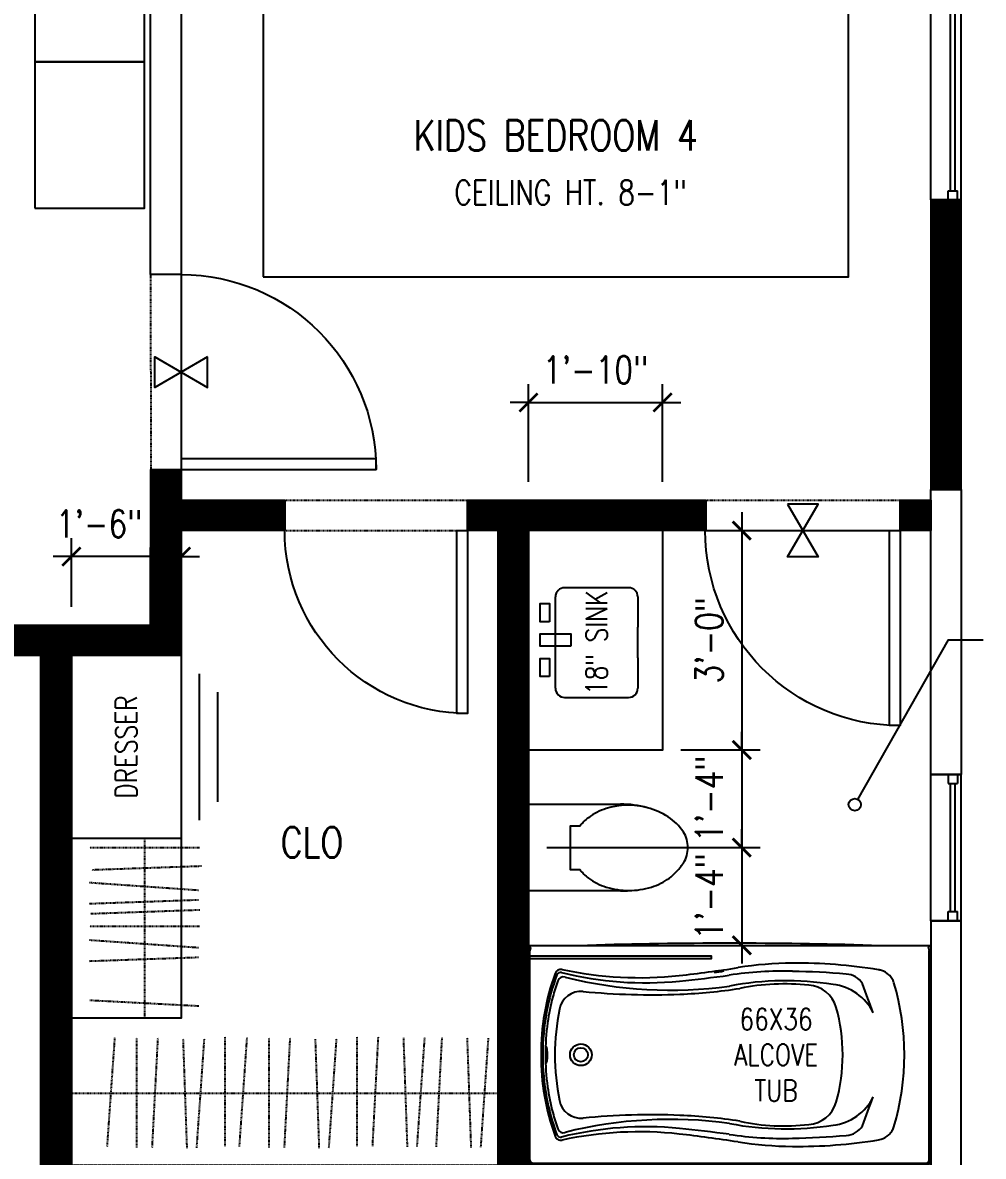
# Model space of a CAD drawing. Header units: inches. Extents: x -1 to 4116, y -71 to 1384.
# Drawn here: x 3249.2 to 3406.8, y 316.5 to 502.4 of the extents above; entities that cross this region are included whole.
import ezdxf
from ezdxf.enums import TextEntityAlignment as Align

# ---------------------------------------------------------------- set-up
doc = ezdxf.new("R2010")
doc.units = ezdxf.units.IN
doc.header["$MEASUREMENT"] = 0
doc.linetypes.add('HIDDEN2', pattern=[0.1875, 0.125, -0.0625])
doc.layers.get('DEFPOINTS').update_dxf_attribs({"color": 92, "lineweight": 15})
for name, color, linetype in [('A-ANNO', 3, 'Continuous'), ('A-ANNO-CLNG-HT-NEW', 2, 'Continuous'), ('A-ANNO-ROOMTAG-NEW', 2, 'Continuous'), ('A-CASE-NEW', 2, 'Continuous'), ('A-CASE-OVER', 1, 'HIDDEN2'), ('A-CLNG-HEAD', 1, 'HIDDEN2'), ('A-DIM-CONS', 2, 'Continuous'), ('A-DOOR-NEW', 2, 'Continuous'), ('A-FLOR-SILL', 8, 'Continuous'), ('A-FURN', 8, 'Continuous'), ('A-GLAZ', 1, 'Continuous'), ('A-GLAZ-NEW', 1, 'Continuous'), ('A-PFIX', 2, 'Continuous'), ('A-WALL-EXIST', 4, 'Continuous'), ('A-WALL-HTCH-F', 252, 'Continuous'), ('A-WALL-NEW', 4, 'Continuous')]:
    doc.layers.add(name, color=color, linetype=linetype)
doc.styles.add('ccTXT', font='ROMANS.shx', dxfattribs={"width": 0.8})
doc.dimstyles.new('DIM48$0', dxfattribs={"dimscale": 48, "dimtxt": 0.09375, "dimasz": 0.0625, "dimexe": 0.0625, "dimexo": 0.0625, "dimgap": 0.0625, "dimtad": 0, "dimdec": 8, "dimrnd": 0.125, "dimzin": 3, "dimdsep": 46, "dimlunit": 4, "dimtxsty": 'ccTXT', "dimblk": 'ARCHTICK', "dimblk1": 'ARCHTICK', "dimblk2": 'ARCHTICK', "dimsah": 1, "dimcen": 0.09375, "dimdle": 0.0625, "dimclrd": 2, "dimclre": 1, "dimclrt": 256, "dimadec": 0, "dimazin": 0, "dimtfac": 0.6, "dimtdec": 4, "dimtix": 1, "dimtmove": 2, "dimatfit": 3, "dimldrblk": 'ARCHTICK', "dimfxl": 1, "dimtvp": 1, "dimfrac": 2, "dimtolj": 1, "dimtzin": 0, "dimarcsym": 0})

# ---------------------------------------------------------------- blocks, each defined once
blk = doc.blocks.new('*U370')
at = {"linetype": 'ByBlock'}
blk.add_lwpolyline([(0, 0), (0, -32), (1.75, -32), (1.75, 0)], close=True, dxfattribs=at)
blk.add_arc((0, 0), 32, 270, 0, dxfattribs=at)
blk = doc.blocks.new('*U53')
at = {"layer": 'A-FLOR-SILL'}
blk.add_line((-16, 0), (16, 0), dxfattribs=at)
blk.add_lwpolyline([(-2.51, 4.32), (2.51, -4.32), (-2.51, -4.32), (2.51, 4.32)], close=True, dxfattribs=at)
blk = doc.blocks.new('*U362')
at = {"color": 0, "linetype": 'ByBlock'}
for p, q in [((4.5, 2.5), (4.5, 7.5)), ((18, 7.5), (18, 2.5)), ((4.5, -7.5), (4.5, -2.5)), ((18, -2.5), (18, -7.5))]:
    blk.add_line(p, q, dxfattribs=at)
at = {"color": 0}
for p, q in [((16.5, 9), (6, 9)), ((4.5, -2.5), (4.5, 2.5)), ((18, -2.5), (18, 2.5)), ((6, -9), (16.5, -9))]:
    blk.add_line(p, q, dxfattribs=at)
at = {"color": 0, "linetype": 'ByBlock'}
for centre, start, end in [((6, 7.5), 90, 180), ((16.5, 7.5), 0, 90), ((6, -7.5), 180, 270), ((16.5, -7.5), 270, 0)]:
    blk.add_arc(centre, 1.5, start, end, dxfattribs=at)
blk = doc.blocks.new('*U87')
at = {"color": 0, "linetype": 'ByBlock'}
for p, q in [((0, -7.11), (0, 7.11)), ((0, 7.11), (15.11, 7.11)), ((15.11, -7.11), (0, -7.11))]:
    blk.add_line(p, q, dxfattribs=at)
blk.add_lwpolyline([(24.13, -4.09, 0.06085), (25.42, -2.54, 0.143932), (26.16, 0, 0.143932), (25.42, 2.54, 0.107177), (22.93, 5.03, 0.077997), (19.52, 6.53, 0.141546), (12.76, 6.39, 0.085426), (9.83, 4.9, 0.066386), (8.4, 3.51), (6.82, 3.51), (6.82, -3.61), (8.4, -3.61, 0.066386), (9.83, -5, 0.085426), (12.76, -6.49, 0.074934), (16.47, -7.05, 0.074935), (20.18, -6.49, 0.085426), (23.12, -5, 0.047542)], format="xyb", close=True, dxfattribs=at)
for centre, start, end in [((15.11, -9.99), 75.0711, 90), ((15.11, 9.99), 270, 275.1954)]:
    blk.add_arc(centre, 17.11, start, end, dxfattribs=at)
blk = doc.blocks.new('*U364')
at = {"linetype": 'ByBlock'}
blk.add_lwpolyline([(0, 0), (0, -30), (1.75, -30), (1.75, 0)], close=True, dxfattribs=at)
blk.add_arc((0, 0), 30, 270, 0, dxfattribs=at)
blk = doc.blocks.new('*U346')
for p, q in [((0, 5), (36, 5)), ((0, 5), (36, 5)), ((0, 2.875), (0, 4.375)), ((0, 4.375), (1.5, 4.375)), ((1.5, 2.875), (1.5, 4.375)), ((1.5, 4), (34.5, 4)), ((34.5, 2.875), (34.5, 4.375)), ((36, 4.375), (34.5, 4.375)), ((36, 2.875), (36, 4.375)), ((0, 2.875), (1.5, 2.875)), ((1.5, 3.25), (34.5, 3.25)), ((36, 2.875), (34.5, 2.875))]:
    blk.add_line(p, q)
at = {"flags": 128}
for points in [[(0, 0), (0, 5), (0, 5), (0, 5)], [(36, 0), (36, 5), (36, 5), (36, 5)]]:
    blk.add_lwpolyline(points, dxfattribs=at)
at = {"layer": 'A-FLOR-SILL'}
blk.add_line((0, 0), (36, 0), dxfattribs=at)
at = {"layer": 'A-GLAZ', "color": 8}
blk.add_line((0, 0), (36, 0), dxfattribs=at)
blk = doc.blocks.new('*U338')
for p, q in [((0, 5), (24, 5)), ((0, 5), (24, 5)), ((0, 2.875), (0, 4.375)), ((0, 4.375), (1.5, 4.375)), ((1.5, 2.875), (1.5, 4.375)), ((1.5, 4), (22.5, 4)), ((22.5, 2.875), (22.5, 4.375)), ((24, 4.375), (22.5, 4.375)), ((24, 2.875), (24, 4.375)), ((0, 2.875), (1.5, 2.875)), ((1.5, 3.25), (22.5, 3.25)), ((24, 2.875), (22.5, 2.875))]:
    blk.add_line(p, q)
at = {"flags": 128}
for points in [[(0, 0), (0, 5), (0, 5), (0, 5)], [(24, 0), (24, 5), (24, 5), (24, 5)]]:
    blk.add_lwpolyline(points, dxfattribs=at)
at = {"layer": 'A-FLOR-SILL'}
blk.add_line((0, 0), (24, 0), dxfattribs=at)
at = {"layer": 'A-GLAZ', "color": 8}
blk.add_line((0, 0), (24, 0), dxfattribs=at)
blk = doc.blocks.new('*U351')
blk.add_lwpolyline([(-48, -60), (48, -60), (48, 60), (-48, 60)], close=True)
blk = doc.blocks.new('*U343')
at = {"linetype": 'ByBlock'}
blk.add_lwpolyline([(0, 0), (0, 32), (1.75, 32), (1.75, 0)], close=True, dxfattribs=at)
blk.add_arc((0, 0), 32, 0, 90, dxfattribs=at)
blk = doc.blocks.new('66x36 Mariposa Alcove Tub')
for p, q in [((0.7, 35.95), (65.3, 35.95)), ((65.26, 35.71), (0.74, 35.71)), ((0, 0), (0, 35.25)), ((0.24, 35.21), (0.24, 0.92)), ((65.76, 35.21), (65.76, 0.92)), ((66, 0), (66, 35.25)), ((0.28, 0.16), (0, 0)), ((66, 0), (0, 0)), ((0.35, 0.4), (0.24, 0.92)), ((0.35, 0.4), (0.28, 0.16)), ((65.65, 0.4), (65.76, 0.92)), ((65.65, 0.4), (65.72, 0.16)), ((65.72, 0.16), (66, 0))]:
    blk.add_line(p, q)
for radius in [1.78, 1.15]:
    blk.add_circle((57.4, 17.95), radius)
for centre, radius, start, end in [((0.7, 35.25), 0.7, 90, 180), ((0.74, 35.21), 0.5, 90, 180), ((65.26, 35.21), 0.5, 360, 90), ((65.3, 35.25), 0.7, 360, 90), ((9.13, 28.53), 3.41, 107.1048, 131.9258), ((9.14, 28.52), 3.43, 99.2072, 107.1048), ((22.07, -51.25), 84.24, 89.5779, 99.2072), ((24.4, -86.02), 117.67, 90.8391, 95.1331), ((24.39, -24.78), 56.45, 81.1653, 91.7437), ((22.24, -26.95), 59.93, 80.9993, 89.5779), ((64.07, 237.11), 207.41, 260.9993, 263.6938), ((47.84, 90.25), 59.66, 263.6938, 282.2339), ((60.69, 30.97), 0.991, 56.5398, 102.2339), ((60.68, 30.96), 1.01, 29.6806, 56.5398), ((46.19, 17.95), 41.87, 163.6109, 196.39), ((8.97, 28.83), 3.09, 148.4738, 162.4656), ((8.73, 28.98), 2.81, 131.9258, 148.4738), ((13.98, 27.93), 3.25, 91.933, 149.3719), ((23.74, -19.22), 49.32, 79.181, 98.997), ((42.73, 99.44), 70.89, 262.1137, 284.0877), ((65.54, 272.22), 243.4, 262.3309, 264.2663), ((46.81, 86.86), 57.1, 264.3907, 283.9449), ((60.3, 29.77), 0.967, 20.014, 109.5256), ((60.74, 30.84), 0.63, 20.167, 106.1764), ((25.51, 17.95), 37.71, 14.5739, 18.8022), ((25.65, 17.95), 38.02, 10.6122, 20.167), ((60.72, 30.98), 0.965, 19.3649, 29.6806), ((26.67, 18.39), 37.26, 359.3183, 20.2627), ((1475.71, -515.19), 1562.57, 159.59584, 159.78147), ((17.03, 21.06), 8.5, 96.7933, 153.5734), ((20.33, 24.37), 5.01, 93.5353, 164.3783), ((24.16, -3.5), 33.13, 77.5229, 97.1804), ((44.24, 110.38), 82.55, 260.9972, 267.8482), ((45.7, 149.21), 121.41, 267.8482, 275.3585), ((57.37, 24.73), 3.62, 11.2596, 95.3585), ((25.52, 17.95), 37.71, 7.9839, 14.5739), ((43.52, 17.95), 29.08, 164.5074, 195.4926), ((23.53, 18), 38.13, 359.9311, 11.2596), ((25.65, 17.95), 38.02, 0.0024, 10.6122), ((25.55, 17.96), 37.68, 359.9921, 7.9839), ((72.38, 18.02), 9.49, 173.6128, 187.9001), ((63.3, 19.03), 0.345, 153.529, 172.3056), ((63.01, 19.18), 0.0216, 31.7301, 157.0051), ((73.47, 17.95), 10.47, 173.6598, 186.3401), ((62.79, 19.04), 0.28, 13.4471, 31.7301), ((56.28, 17.95), 6.88, 350.3231, 9.6769), ((23.53, 17.91), 38.13, 348.7404, 0.0689), ((26.67, 17.51), 37.26, 339.7369, 0.6819), ((25.55, 17.95), 37.68, 352.0161, 0.0079), ((25.65, 17.95), 38.02, 349.3878, 359.9976), ((62.76, 16.87), 0.311, 330.5424, 345.9791), ((63.01, 16.73), 0.0255, 209.6072, 326.1983), ((25.52, 17.95), 37.71, 345.4261, 352.0161), ((17.03, 14.85), 8.5, 206.4266, 263.2067), ((1475.71, 551.09), 1562.57, 200.21853, 200.40416), ((20.33, 11.53), 5.01, 195.6217, 266.4647), ((57.37, 11.17), 3.62, 264.6415, 348.7404), ((25.65, 17.95), 38.02, 339.833, 349.3878), ((44.24, -74.48), 82.55, 92.1518, 99.0028), ((45.7, -113.31), 121.41, 84.6415, 92.1518), ((25.51, 17.95), 37.71, 341.1978, 345.4261), ((8.95, 7.06), 3.07, 197.5353, 212.5495), ((13.98, 7.97), 3.25, 210.6281, 268.067), ((23.74, 55.12), 49.32, 261.003, 280.819), ((23.95, 43.99), 37.66, 264.0113, 281.2853), ((42.73, -63.54), 70.89, 75.9123, 97.8863), ((65.54, -236.32), 243.4, 95.7337, 97.6691), ((46.81, -50.96), 57.1, 76.0551, 95.6093), ((60.3, 6.13), 0.967, 250.4744, 339.986), ((8.74, 6.93), 2.82, 212.5495, 228.3054), ((9.13, 7.37), 3.41, 228.3054, 252.1575), ((9.14, 7.4), 3.44, 252.1575, 260.8067), ((22.15, 87.78), 84.87, 260.8067, 270.3621), ((24.4, 121.92), 117.67, 264.8669, 269.1609), ((24.39, 60.68), 56.45, 268.2563, 278.8347), ((61.59, -182.8), 188.85, 96.1732, 99.1325), ((35.39, -0.17), 4.57, 87.902, 108.3661), ((34.19, 8.21), 4.05, 266.5475, 289.7206), ((35.53, -0.91), 5.23, 92.8548, 103.839), ((47.8, -55.25), 60.55, 77.9091, 96.1732), ((60.69, 4.94), 0.998, 257.9078, 340.2786), ((60.74, 5.06), 0.63, 253.8236, 339.833), ((22.31, 61.54), 58.63, 270.3621, 279.1325), ((33.01, 769.66), 770.01, 268.26528, 271.73472)]:
    blk.add_arc(centre, radius, start, end)
blk = doc.blocks.new('_ArchTick')
at = {"color": 0, "linetype": 'ByBlock', "const_width": 0.15}
blk.add_lwpolyline([(-0.5, -0.5), (0.5, 0.5)], dxfattribs=at)
blk = doc.blocks.new('*D587')
at = {"layer": 'A-DIM-CONS', "color": 1, "lineweight": -2, "transparency": 16777216}
blk.add_line((3257.16, 406.62), (3257.16, 417.86), dxfattribs=at)
at = {"layer": 'A-DIM-CONS', "color": 2, "lineweight": -2, "transparency": 16777216}
for p, q in [((3257.16, 414.86), (3254.16, 414.86)), ((3275.16, 414.86), (3257.16, 414.86)), ((3275.16, 414.86), (3278.16, 414.86))]:
    blk.add_line(p, q, dxfattribs=at)
at = {"layer": 'DEFPOINTS', "color": 0, "transparency": 16777216}
for p in [(3257.16, 414.86), (3275.16, 414.86), (3257.16, 403.62)]:
    blk.add_point(p, dxfattribs=at)
at = {"layer": 'A-DIM-CONS', "color": 2, "lineweight": -2, "transparency": 16777216, "xscale": 3, "yscale": 3, "zscale": 3}
blk.add_blockref('_ArchTick', (3257.16, 414.86), dxfattribs=at)
at = {"layer": 'A-DIM-CONS', "color": 2, "lineweight": -2, "transparency": 16777216, "xscale": 3, "yscale": 3, "zscale": 3, "rotation": 180}
blk.add_blockref('_ArchTick', (3275.16, 414.86), dxfattribs=at)
at = {"layer": 'A-DIM-CONS', "transparency": 16777216, "insert": (3261.68, 420.22), "char_height": 4.5, "attachment_point": 5, "style": 'ccTXT'}
blk.add_mtext('\\A1;1\'-6"', dxfattribs=at)
blk = doc.blocks.new('*D588')
at = {"layer": 'A-DIM-CONS', "color": 1, "lineweight": -2, "transparency": 16777216}
for p, q in [((3332.16, 427.12), (3332.16, 443.13)), ((3354.16, 427.12), (3354.16, 443.13))]:
    blk.add_line(p, q, dxfattribs=at)
at = {"layer": 'A-DIM-CONS', "color": 2, "lineweight": -2, "transparency": 16777216}
for p, q in [((3332.16, 440.13), (3329.16, 440.13)), ((3332.16, 440.13), (3354.16, 440.13)), ((3354.16, 440.13), (3357.16, 440.13))]:
    blk.add_line(p, q, dxfattribs=at)
at = {"layer": 'DEFPOINTS', "color": 0, "transparency": 16777216}
for p in [(3354.16, 440.13), (3332.16, 424.12), (3354.16, 424.12)]:
    blk.add_point(p, dxfattribs=at)
at = {"layer": 'A-DIM-CONS', "color": 2, "lineweight": -2, "transparency": 16777216, "xscale": 3, "yscale": 3, "zscale": 3}
blk.add_blockref('_ArchTick', (3332.16, 440.13), dxfattribs=at)
at = {"layer": 'A-DIM-CONS', "color": 2, "lineweight": -2, "transparency": 16777216, "xscale": 3, "yscale": 3, "zscale": 3, "rotation": 180}
blk.add_blockref('_ArchTick', (3354.16, 440.13), dxfattribs=at)
at = {"layer": 'A-DIM-CONS', "transparency": 16777216, "insert": (3343.16, 445.49), "char_height": 4.5, "attachment_point": 5, "style": 'ccTXT'}
blk.add_mtext('\\A1;1\'-10"', dxfattribs=at)
blk = doc.blocks.new('*D589')
at = {"layer": 'A-DIM-CONS', "color": 2, "lineweight": -2, "transparency": 16777216}
blk.add_line((3367.16, 422.12), (3367.16, 380.12), dxfattribs=at)
at = {"layer": 'A-DIM-CONS', "color": 1, "lineweight": -2, "transparency": 16777216}
for p, q in [((3364.16, 419.12), (3370.16, 419.12)), ((3357.16, 383.12), (3370.16, 383.12))]:
    blk.add_line(p, q, dxfattribs=at)
at = {"layer": 'DEFPOINTS', "color": 0, "transparency": 16777216}
for p in [(3361.16, 419.12), (3354.16, 383.12), (3367.16, 383.12)]:
    blk.add_point(p, dxfattribs=at)
at = {"layer": 'A-DIM-CONS', "color": 2, "lineweight": -2, "transparency": 16777216, "xscale": 3, "yscale": 3, "zscale": 3}
for p, rotation in [((3367.16, 419.12), 90), ((3367.16, 383.12), 270)]:
    blk.add_blockref('_ArchTick', p, dxfattribs=dict(at, rotation=rotation))
at = {"layer": 'A-DIM-CONS', "transparency": 16777216, "insert": (3361.8, 401.12), "char_height": 4.5, "attachment_point": 5, "rotation": 90, "style": 'ccTXT'}
blk.add_mtext('\\A1;3\'-0"', dxfattribs=at)
blk = doc.blocks.new('*D590')
at = {"layer": 'A-DIM-CONS', "color": 2, "lineweight": -2, "transparency": 16777216}
for p, q in [((3367.16, 383.12), (3367.16, 386.12)), ((3367.16, 383.12), (3367.16, 367.12)), ((3367.16, 367.12), (3367.16, 364.12))]:
    blk.add_line(p, q, dxfattribs=at)
at = {"layer": 'A-DIM-CONS', "color": 1, "lineweight": -2, "transparency": 16777216}
for p, q in [((3357.16, 383.12), (3370.16, 383.12)), ((3335.16, 367.12), (3370.16, 367.12))]:
    blk.add_line(p, q, dxfattribs=at)
at = {"layer": 'DEFPOINTS', "color": 0, "transparency": 16777216}
for p in [(3354.16, 383.12), (3332.16, 367.12), (3367.16, 367.12)]:
    blk.add_point(p, dxfattribs=at)
at = {"layer": 'A-DIM-CONS', "color": 2, "lineweight": -2, "transparency": 16777216, "xscale": 3, "yscale": 3, "zscale": 3}
for p, rotation in [((3367.16, 383.12), 270), ((3367.16, 367.12), 90)]:
    blk.add_blockref('_ArchTick', p, dxfattribs=dict(at, rotation=rotation))
at = {"layer": 'A-DIM-CONS', "transparency": 16777216, "insert": (3361.8, 375.12), "char_height": 4.5, "attachment_point": 5, "rotation": 90, "style": 'ccTXT'}
blk.add_mtext('\\A1;1\'-4"', dxfattribs=at)
blk = doc.blocks.new('*D591')
at = {"layer": 'A-DIM-CONS', "color": 2, "lineweight": -2, "transparency": 16777216}
for p, q in [((3367.16, 367.12), (3367.16, 370.12)), ((3367.16, 367.12), (3367.16, 351.07)), ((3367.16, 351.07), (3367.16, 348.07))]:
    blk.add_line(p, q, dxfattribs=at)
at = {"layer": 'A-DIM-CONS', "color": 1, "lineweight": -2, "transparency": 16777216}
for p, q in [((3335.16, 367.12), (3370.16, 367.12)), ((3364.16, 351.07), (3370.16, 351.07))]:
    blk.add_line(p, q, dxfattribs=at)
at = {"layer": 'DEFPOINTS', "color": 0, "transparency": 16777216}
for p in [(3332.16, 367.12), (3361.16, 351.07), (3367.16, 351.07)]:
    blk.add_point(p, dxfattribs=at)
at = {"layer": 'A-DIM-CONS', "color": 2, "lineweight": -2, "transparency": 16777216, "xscale": 3, "yscale": 3, "zscale": 3}
for p, rotation in [((3367.16, 367.12), 270), ((3367.16, 351.07), 90)]:
    blk.add_blockref('_ArchTick', p, dxfattribs=dict(at, rotation=rotation))
at = {"layer": 'A-DIM-CONS', "transparency": 16777216, "insert": (3361.8, 359.09), "char_height": 4.5, "attachment_point": 5, "rotation": 90, "style": 'ccTXT'}
blk.add_mtext('\\A1;1\'-4"', dxfattribs=at)
blk = doc.blocks.new('*U103')
at = {"color": 0, "linetype": 'ByBlock'}
for points in [[(-6, -0.5), (-6, 1), (-3, 1), (-3, -0.5)], [(-1, -4), (-1, 1), (1, 1), (1, -4)], [(3, -0.5), (3, 1), (6, 1), (6, -0.5)]]:
    blk.add_lwpolyline(points, close=True, dxfattribs=at)

msp = doc.modelspace()

# ---------------------------------------------------------------- hatches: boundary and pattern name
at = {"layer": 'A-WALL-HTCH-F'}
h = msp.add_hatch(dxfattribs=at)
h.set_pattern_fill('ANSI31', color=256)
h.set_pattern_definition([(45, (0.0164, 0.01056), (-0.0883883476, 0.0883883476), [])])
h.paths.add_polyline_path([(3353.15798868, 315.11544828), (3332.85798868, 315.11544828), (3332.15798868, 315.11544828), (3332.15798868, 419.11544828), (3361.2557944, 419.11544828), (3361.25628446, 424.11544826), (3322.15847874, 424.11864163), (3322.15798868, 419.11544828), (3327.15798868, 419.11544828), (3327.15798868, 315.11544828), (3257.15798868, 315.11544828), (3257.15798868, 398.61544828), (3275.15798868, 398.61544828), (3275.15798868, 419.11544828), (3292.15798868, 419.11544828), (3292.15798868, 424.12109193), (3275.15798868, 424.12248043), (3275.15798868, 429.11544828), (3270.17624421, 429.11544828), (3270.14717782, 403.62288793), (3256.15798868, 403.61544828), (3247.15798868, 403.61544828), (3247.15798868, 398.61544828), (3252.15798868, 398.61544828), (3252.15798868, 310.11544828), (3252.15798868, 277.36544828), (3257.15798868, 277.36544828), (3257.15798868, 310.11544828), (3398.15798868, 310.11544828), (3398.15798868, 315.11544828), (3377.15798868, 315.11544828), (3377.15804794, 311.11544828), (3353.15804794, 311.11544828)])
h.paths.add_polyline_path([(3082.65798868, 398.61544828), (3120.40798868, 398.61544828), (3120.40798868, 403.61544828), (3082.65798868, 403.61544828)], flags=17)
h.paths.add_polyline_path([(3082.65798868, 476.36544828), (3077.65798868, 476.36544828), (3077.65798868, 428.36544828), (3082.65798868, 428.36544828)])
h.paths.add_polyline_path([(3158.65798868, 463.11544828), (3187.65798868, 463.11544828), (3187.65798868, 454.86544828), (3182.65798868, 454.86544828), (3182.65798868, 458.11544828), (3158.65798868, 458.11544828), (3158.65798868, 403.61544828), (3182.65798868, 403.61544828), (3182.65798868, 406.86544828), (3187.65798868, 406.86544828), (3187.65798868, 403.61544828), (3215.15798868, 403.61544828), (3215.15798868, 398.61544828), (3150.40798868, 398.61544828), (3150.40798868, 403.61544828), (3153.65798868, 403.61544828), (3153.65798868, 500.11544828), (3082.65798868, 500.11544828), (3082.65798868, 505.11544828), (3158.65798868, 505.11544828)])
h.paths.add_polyline_path([(3366.90798868, 239.11544828), (3350.65798868, 239.11544828), (3350.65798868, 244.11544828), (3366.90798868, 244.11544828)])
h.paths.add_polyline_path([(3185.90798868, 239.11544828), (3173.90798868, 239.11544828), (3173.90798868, 244.11544828), (3185.90798868, 244.11544828)])
h.paths.add_polyline_path([(3125.90798868, 239.11544828), (3113.90798868, 239.11544828), (3113.90798868, 244.11544828), (3125.90798868, 244.11544828)])
h.paths.add_polyline_path([(3108.65798868, 239.11544828), (3108.65798868, 215.11544828), (3077.65798868, 215.11544828), (3077.65798868, 239.11544828), (3081.90798868, 239.11544828), (3081.90798868, 219.36544828), (3104.40798868, 219.36544828), (3104.40798868, 239.11544828)])
h.paths.add_polyline_path([(3222.15798868, 239.11544828), (3222.15798868, 215.11544828), (3191.15798868, 215.11544828), (3191.15798868, 239.11544828), (3195.40798868, 239.11544828), (3195.40798868, 219.36544828), (3217.90798868, 219.36544828), (3217.90798868, 239.11544828)])
h.paths.add_polyline_path([(3398.15798868, 425.86544828), (3403.15798868, 425.86544828), (3403.15798868, 473.36544828), (3398.15798868, 473.36544828)])
h.paths.add_polyline_path([(3398.15798868, 587.36544828), (3270.15798868, 587.36544828), (3270.15798868, 625.36544828), (3275.15798868, 625.36544828), (3275.15798868, 592.36544828), (3398.15798868, 592.36544828)])
h.paths.add_polyline_path([(3354.90798868, 707.86544828), (3318.90798868, 707.86544828), (3318.90798868, 702.86544828), (3354.90798868, 702.86544828)])
h.paths.add_polyline_path([(3398.15798868, 419.11544828), (3393.15798868, 419.11544828), (3393.15798868, 424.11544828), (3398.15798868, 424.11544828)], flags=17)
h.paths.add_polyline_path([(3398.15798868, 707.86544828), (3403.15798868, 707.86544828), (3403.15798868, 734.36544828), (3398.15798868, 734.36544828)])
h.paths.add_polyline_path([(3398.15798868, 782.36544828), (3403.15798868, 782.36544828), (3403.15798868, 926.36544828), (3398.15798868, 926.36544828)])
h.paths.add_polyline_path([(3403.15798868, 974.36544828), (3403.15798868, 1006.61544828), (3360.40798868, 1006.61544828), (3360.40798868, 1001.61544828), (3398.15798868, 1001.61544828), (3398.15798868, 974.36544828)])
h.paths.add_polyline_path([(3288.40798868, 1006.61544828), (3312.40798868, 1006.61544828), (3312.40798868, 1001.61544828), (3288.40798868, 1001.61544828)])
h.paths.add_polyline_path([(3168.40798868, 1006.61544828), (3192.40798868, 1006.61544828), (3192.40798868, 1001.61544828), (3168.40798868, 1001.61544828)])
h.paths.add_polyline_path([(3120.40798868, 1006.61544828), (3120.40798868, 1001.61544828), (3082.65798868, 1001.61544828), (3082.65798868, 706.36544828), (3077.65798868, 706.36544828), (3077.65798868, 819.61544828), (2952.65798868, 819.61544828), (2952.65798868, 780.11544828), (2951.40798868, 780.11544828), (2951.40798868, 816.36544828), (2948.90798868, 816.36544828), (2948.90798868, 780.11544828), (2947.65798868, 780.11544828), (2947.65798868, 867.36544828), (2948.90798868, 867.36544828), (2948.90798868, 831.11544828), (2951.40798868, 831.11544828), (2951.40798868, 867.36544828), (2952.65798868, 867.36544828), (2952.65798868, 824.61544828), (3077.65798868, 824.61544828), (3077.65798868, 909.61544828), (3028.40798868, 909.61544828), (3028.40798868, 914.61544828), (3077.65798868, 914.61544828), (3077.65798868, 1006.61544828)])
h.paths.add_polyline_path([(3077.65798868, 677.61544828), (2941.40798868, 677.61544828), (2941.40798868, 682.61544828), (2947.65798868, 682.61544828), (2947.65798868, 744.11544828), (2952.65798868, 744.11544828), (2952.65798868, 682.61544828), (3077.65798868, 682.61544828)])
h.paths.add_polyline_path([(3048.40798868, 350.11544828), (3077.65798868, 350.11544828), (3077.65798868, 345.11544828), (3048.40798868, 345.11544828)])
h.paths.add_polyline_path([(2922.40798868, 326.11544828), (2922.40798868, 321.11544828), (2947.15798868, 321.11544828), (2947.15798868, 345.11544828), (2976.40798868, 345.11544828), (2976.40798868, 350.11544828), (2947.15798868, 350.11544828), (2947.15798868, 550.11544828), (2938.90798868, 550.11544828), (2938.90798868, 545.11544828), (2942.15798868, 545.11544828), (2942.15798868, 326.11544828)])
h.paths.add_polyline_path([(2750.65798868, 614.36533057), (2750.65798868, 577.61544828), (2753.65798868, 577.61544828), (2753.65798868, 572.61544828), (2750.65798868, 572.61544828), (2750.65798868, 560.36544828), (2745.65798868, 560.36544828), (2745.65798868, 614.36533057)])
h.paths.add_polyline_path([(2745.65798868, 662.36533057), (2745.65798868, 709.61544828), (2750.65798868, 709.61544828), (2750.65798868, 704.11544828), (2792.90798868, 704.11544828), (2792.90798868, 699.11544828), (2750.65798868, 699.11544828), (2750.65798868, 662.36533057)])
h.paths.add_polyline_path([(2745.65798868, 755.86544828), (2745.65798868, 733.61544828), (2750.65798868, 733.61544828), (2750.65798868, 739.11544828), (2826.15798868, 739.11544828), (2826.15798868, 704.11544828), (2822.90798868, 704.11544828), (2822.90798868, 699.11544828), (2834.40798868, 699.11544828), (2834.40798868, 704.11544828), (2831.15798868, 704.11544828), (2831.15798868, 744.11544828), (2750.65798868, 744.11544828), (2750.65798868, 755.86544828)])
h.paths.add_polyline_path([(2750.65798868, 873.86544828), (2745.65798868, 873.86544828), (2745.65798868, 779.86544828), (2750.65798868, 779.86544828)])
h.paths.add_polyline_path([(2860.40798868, 914.61856261), (2872.40798868, 914.61856261), (2872.40798868, 909.61544828), (2860.40798868, 909.61544828)])
h.paths.add_polyline_path([(2750.65798868, 897.86544828), (2745.65798868, 897.86544828), (2745.65798868, 914.61544828), (2788.40798868, 914.61544828), (2788.40798868, 909.61544828), (2750.65798868, 909.61544828)])
h.paths.add_polyline_path([(2956.40798868, 914.61544828), (2956.40798868, 909.61544828), (2952.65798868, 909.61544828), (2952.65798868, 902.61544828), (2947.65798868, 902.61544828), (2947.65798868, 909.61544828), (2944.40798868, 909.61544828), (2944.40798868, 914.61544828)])
h.paths.add_polyline_path([(2874.40798868, 326.11544828), (2870.40798868, 326.11544828), (2870.40798868, 321.11544828), (2874.40798868, 321.11544828)])
h.paths.add_polyline_path([(2818.40798868, 326.11544828), (2822.40798868, 326.11544828), (2822.40798868, 321.11544828), (2818.40798868, 321.11544828)])

# ---------------------------------------------------------------- linework, layer by layer
at = {"layer": 'A-ANNO-ROOMTAG-NEW', "elevation": 0.27330226}
msp.add_lwpolyline([(3386.20033027, 375.01660345), (3401.06139322, 401.20794662), (3406.79556716, 401.20794662)], dxfattribs=at)
at = {"layer": 'A-ANNO-ROOMTAG-NEW'}
msp.add_circle((3385.69317336, 374.15474972, 0.27330226), 1, dxfattribs=at)
at = {"layer": 'A-CASE-NEW'}
for p, q in [((3278.15798868, 371.61544828, 0.27330226), (3278.15798868, 395.61544828, 0.27330226)), ((3281.15798868, 374.61544828, 0.27330226), (3281.15798868, 392.61544828, 0.27330226))]:
    msp.add_line(p, q, dxfattribs=at)
at = {"layer": 'A-CASE-NEW', "elevation": 0.27330226}
for points in [[(3354.15798868, 419.11544828), (3354.15798868, 383.11544828), (3332.15798868, 383.11544828)], [(3275.15798868, 398.61544828), (3275.15798868, 368.61544828), (3257.15798868, 368.61544828)], [(3275.15798868, 368.61544828), (3275.15798868, 339.11544828), (3257.15798868, 339.11544828)]]:
    msp.add_lwpolyline(points, dxfattribs=at)
at = {"layer": 'A-CASE-OVER'}
for p, q in [((3269.15798868, 368.61544828, 0.27330226), (3269.15798868, 339.11544828, 0.27330226)), ((3278.15798868, 367.05258975, 0.27330226), (3260.15798868, 367.05258975, 0.27330226)), ((3278.50866904, 364.04795202, 0.27330226), (3260.51963415, 363.41976108, 0.27330226)), ((3278.00616554, 360.08228537, 0.27330226), (3260.05001263, 361.33790189, 0.27330226)), ((3278.03494072, 358.49521271, 0.27330226), (3260.04590583, 357.86702176, 0.27330226)), ((3278.25363054, 356.85181219, 0.27330226), (3260.26459565, 356.22362124, 0.27330226)), ((3278.15798868, 354.1702894, 0.27330226), (3260.15798868, 354.1702894, 0.27330226)), ((3278.00616554, 350.6590131, 0.27330226), (3260.05001263, 351.91462963, 0.27330226)), ((3278.03494072, 349.07194044, 0.27330226), (3260.04590583, 348.4437495, 0.27330226)), ((3260.17032287, 342.08293607, 0.27330226), (3278.14565449, 341.14088886, 0.27330226)), ((3263.04692055, 318.0485816, 0.27330226), (3264.30253708, 336.00473451, 0.27330226)), ((3267.90006096, 317.89675846, 0.27330226), (3267.90006096, 335.89675846, 0.27330226)), ((3270.42903735, 317.90909265, 0.27330226), (3271.37108457, 335.88442428, 0.27330226)), ((3276.14372521, 317.80111661, 0.27330226), (3275.51553427, 335.79015149, 0.27330226)), ((3277.73079787, 317.82989178, 0.27330226), (3278.9864144, 335.78604469, 0.27330226)), ((3282.36854318, 318.11544828, 0.27330226), (3282.36854318, 336.11544828, 0.27330226)), ((3284.74030648, 318.0485816, 0.27330226), (3285.99592301, 336.00473451, 0.27330226)), ((3289.59344689, 317.89675846, 0.27330226), (3289.59344689, 335.89675846, 0.27330226)), ((3292.12242329, 317.90909265, 0.27330226), (3293.0644705, 335.88442428, 0.27330226)), ((3297.83711114, 317.80111661, 0.27330226), (3297.2089202, 335.79015149, 0.27330226)), ((3299.4241838, 317.82989178, 0.27330226), (3300.67980033, 335.78604469, 0.27330226)), ((3304.06192911, 318.11544828, 0.27330226), (3304.06192911, 336.11544828, 0.27330226)), ((3306.5909055, 318.12778247, 0.27330226), (3307.53295272, 336.1031141, 0.27330226)), ((3312.30559336, 318.01980643, 0.27330226), (3311.67740242, 336.00884131, 0.27330226)), ((3313.89266602, 318.0485816, 0.27330226), (3315.14828254, 336.00473451, 0.27330226)), ((3317.04945067, 318.03899224, 0.27330226), (3317.99149789, 336.01432387, 0.27330226)), ((3322.76413853, 317.9310162, 0.27330226), (3322.13594759, 335.92005109, 0.27330226)), ((3324.35121119, 317.95979138, 0.27330226), (3325.60682771, 335.91594428, 0.27330226)), ((3327.15798868, 326.78549946, 0.27330226), (3257.15798868, 326.78549946, 0.27330226))]:
    msp.add_line(p, q, dxfattribs=at)
at = {"layer": 'A-CLNG-HEAD'}
for p, q in [((3270.14717782, 461.11544826, 0.27330226), (3270.17624421, 429.11544828, 0.27330226)), ((3275.15798868, 461.11544826, 0.27330226), (3275.15798868, 429.11544828, 0.27330226)), ((3292.15798868, 424.12109193, 0.27330226), (3322.15847874, 424.11864163, 0.27330226)), ((3361.2560397, 424.12109193, 0.27330226), (3393.15798868, 424.12109193, 0.27330226)), ((3292.15798868, 419.11544828, 0.27330226), (3322.15847874, 419.11789859, 0.27330226)), ((3361.2560397, 419.11544828, 0.27330226), (3393.15798868, 419.11544828, 0.27330226))]:
    msp.add_line(p, q, dxfattribs=at)
at = {"layer": 'A-FURN', "elevation": 0.27330226}
for points in [[(3251.15798868, 495.99044828), (3269.15798868, 495.99044828), (3269.15798868, 591.99044828), (3251.15798868, 591.99044828)], [(3251.15798868, 471.99044828), (3269.15798868, 471.99044828), (3269.15798868, 495.99044828), (3251.15798868, 495.99044828)]]:
    msp.add_lwpolyline(points, close=True, dxfattribs=at)
at = {"layer": 'A-GLAZ-NEW', "elevation": 0.27330226}
msp.add_lwpolyline([(3332.15798868, 348.86544828), (3332.15798868, 349.36544828), (3362.15798868, 349.36544828), (3362.15798868, 348.86544828)], close=True, dxfattribs=at)
at = {"layer": 'A-WALL-EXIST', "elevation": 0.27330226}
msp.add_lwpolyline([(3270.14717782, 587.36544828), (3275.15798868, 587.36544828), (3275.15798868, 461.11544826), (3270.14717782, 461.11544826)], close=True, dxfattribs=at)
for points in [[(3398.15798868, 373.24044828), (3398.15798868, 425.86544828), (3403.15798868, 425.86544828), (3403.15798868, 379.11544828), (3398.15798868, 379.11544828)], [(3366.90798868, 239.11544828), (3403.15798868, 239.11544828), (3403.15798868, 355.11544828), (3398.15798868, 355.11544828), (3398.15798868, 244.11544828), (3366.90798868, 244.11544828), (3366.90798868, 239.11544828)]]:
    msp.add_lwpolyline(points, dxfattribs=at)
at = {"layer": 'A-WALL-NEW', "elevation": 0.27330226}
for points in [[(3398.15798868, 425.86544828), (3403.15798868, 425.86544828), (3403.15798868, 473.36544828), (3398.15798868, 473.36544828)], [(3398.15798868, 419.11544828), (3393.15798868, 419.11544828), (3393.15798868, 424.11544828), (3398.15798868, 424.11544828), (3398.15798868, 419.11544828)]]:
    msp.add_lwpolyline(points, close=True, dxfattribs=at)
for points in [[(3247.15798868, 403.61544828), (3256.15798868, 403.61544828), (3270.14717782, 403.62288793), (3270.17624421, 429.11544828), (3275.15798868, 429.11544828), (3275.15798868, 424.12248043), (3292.15798868, 424.12109193), (3292.15798868, 419.11544828), (3275.15798868, 419.11544828), (3275.15798868, 398.61544828), (3257.15798868, 398.61544828), (3257.15798868, 315.11544828)], [(3327.15798868, 315.11544828), (3327.15798868, 419.11544828), (3322.15798868, 419.11544828), (3322.15847874, 424.11864163), (3361.25628446, 424.11544826), (3361.2557944, 419.11544828), (3332.15798868, 419.11544828), (3332.15798868, 315.11544828)], [(3252.15798868, 310.11544828), (3252.15798868, 398.61544828), (3247.15798868, 398.61544828)]]:
    msp.add_lwpolyline(points, dxfattribs=at)

# ---------------------------------------------------------------- block references
at = {"layer": 'A-DOOR-NEW', "xscale": -1, "rotation": 270}
msp.add_blockref('*U343', (3275.15798868, 429.11544826, 0.27330226), dxfattribs=at)
at = {"layer": 'A-DOOR-NEW', "xscale": -1}
for name, p in [('*U364', (3322.15798868, 419.11544828, 0.27330226)), ('*U370', (3393.15798868, 419.11544828, 0.27330226))]:
    msp.add_blockref(name, p, dxfattribs=at)
at = {"layer": 'A-FLOR-SILL', "rotation": 270}
msp.add_blockref('*U53', (3275.15798868, 445.11544827, 0.27330226), dxfattribs=at)
at = {"layer": 'A-FLOR-SILL'}
msp.add_blockref('*U53', (3377.15798868, 419.11544828, 0.27330226), dxfattribs=at)
at = {"layer": 'A-FURN'}
msp.add_blockref('*U351', (3336.64769574, 520.76750581, 0.27330226), dxfattribs=at)
at = {"layer": 'A-GLAZ', "xscale": -1, "rotation": 270}
for name, p in [('*U346', (3398.15798868, 473.36544828, 0.27330226)), ('*U338', (3398.15798868, 355.11544828, 0.27330226))]:
    msp.add_blockref(name, p, dxfattribs=at)
at = {"layer": 'A-PFIX'}
for name, p in [('*U362', (3332.08653459, 400.7442307, 0.27330226)), ('*U87', (3332.15798868, 367.11544828, 0.27330226))]:
    msp.add_blockref(name, p, dxfattribs=at)
for name, p, rotation in [('*U103', (3335.08653459, 401.15364603, 0.27330226), 90), ('66x36 Mariposa Alcove Tub', (3398.15798868, 351.06644741, 0.27330226), 180)]:
    msp.add_blockref(name, p, dxfattribs=dict(at, rotation=rotation))

# ---------------------------------------------------------------- texts
at = {"layer": 'A-ANNO', "char_height": 3.5, "attachment_point": 5, "rotation": 90, "style": 'ccTXT'}
for s, insert in [('18" SINK', (3343.33653459, 400.7442307, 0.27330226)), ('DRESSER', (3266.15798868, 383.61544828, 0.27330226))]:
    msp.add_mtext_dynamic_manual_height_columns(s, width=18.0362940567, gutter_width=30, heights=[0], dxfattribs=dict(at, insert=insert))
at = {"layer": 'A-ANNO', "insert": (3372.7829883, 333.11028364, 0.27330226), "char_height": 3.5, "width": 18.6116374584, "attachment_point": 5, "style": 'ccTXT'}
msp.add_mtext('66X36 ALCOVE TUB', dxfattribs=at)
at = {"layer": 'A-ANNO-CLNG-HT-NEW', "style": 'ccTXT', "width": 0.8}
msp.add_text('CEILING HT. 8-1"', height=4, dxfattribs=at).set_placement((3339.06567958, 476.58207633, 0.27330226), align=Align.TOP_CENTER)
at = {"layer": 'A-ANNO-ROOMTAG-NEW', "char_height": 5, "width": 59.6256749842, "attachment_point": 5, "style": 'ccTXT'}
for s, insert in [('KIDS BEDROOM 4', (3336.64769574, 483.95155309, 0.27330226)), ('CLO', (3296.65443829, 367.96400384, 0.27330226))]:
    msp.add_mtext(s, dxfattribs=dict(at, insert=insert))

# ---------------------------------------------------------------- dimensions: what is measured, and where the dimension line sits
at = {"layer": 'A-DIM-CONS'}
dim = msp.add_linear_dim(base=(3354.1579886795, 440.1332480069, 0.2733022636), p1=(3332.1583972548, 424.1178248706, 0.2733022636), p2=(3354.1579886795, 424.1160280265, 0.2733022636), dimstyle='DIM48$0', dxfattribs=at)
dim.commit()
dim.dimension.update_dxf_attribs({"geometry": '*D588', "text_midpoint": (3343.1581929672, 445.490390864, 0.2733022636)})
dim = msp.add_linear_dim(base=(3257.1579886795, 414.8628325537, 0.2733022636), p1=(3275.1579886795, 414.8628325537, 0.2733022636), p2=(3257.1579886795, 403.6159800982, 0.2733022636), dimstyle='DIM48$0', dxfattribs=at)
dim.commit()
dim.dimension.update_dxf_attribs({"geometry": '*D587', "text_midpoint": (3261.6832568494, 420.2199754108, 0.2733022636), "dimtype": 160})
for base, p1, p2, picture, middle in [((3367.1579886795, 383.1154482844, 0.2733022636), (3361.1579886795, 419.1154482844, 0.2733022636), (3354.1579886795, 383.1154482844, 0.2733022636), '*D589', (3361.8008458224, 401.1154482844, 0.2733022636)), ((3367.1579886795, 367.1154482844, 0.2733022636), (3354.1579886795, 383.1154482844, 0.2733022636), (3332.1579886795, 367.1154482844, 0.2733022636), '*D590', (3361.8008458224, 375.1154482844, 0.2733022636)), ((3367.1579886795, 351.0664474058, 0.2733022636), (3332.1579886795, 367.1154482844, 0.2733022636), (3361.1579886795, 351.0664474058, 0.2733022636), '*D591', (3361.8008458224, 359.0909478451, 0.2733022636))]:
    dim = msp.add_linear_dim(base=base, p1=p1, p2=p2, angle=90, dimstyle='DIM48$0', dxfattribs=at)
    dim.commit()
    dim.dimension.update_dxf_attribs({"geometry": picture, "text_midpoint": middle})

doc.saveas('drawing.dxf')
